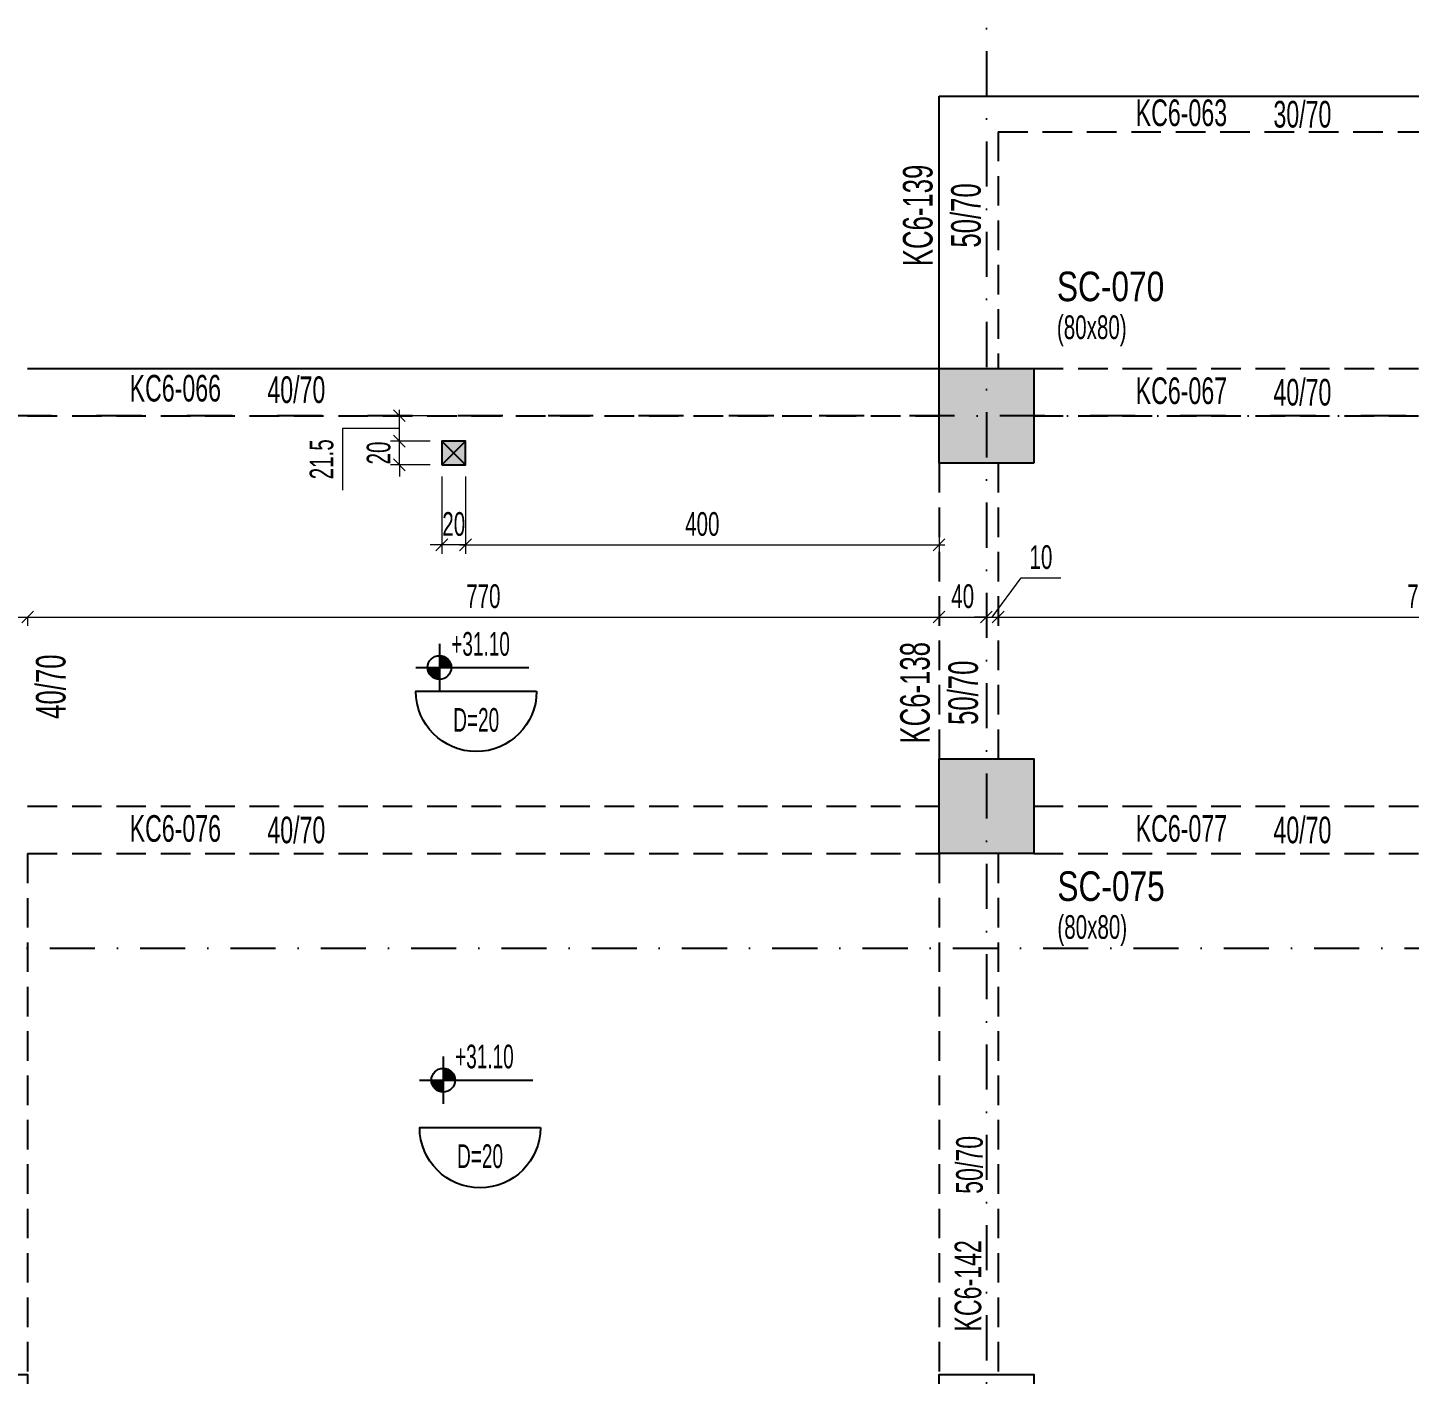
# Model space of a CAD drawing. Header units: millimetres. Extents: x -10495 to 6687, y -755 to 43288.
# Drawn here: x 1740 to 2907, y 890 to 2028 of the extents above; entities that cross this region are included whole.
import ezdxf
from ezdxf.enums import TextEntityAlignment as Align

# ---------------------------------------------------------------- set-up
doc = ezdxf.new("R2010")
doc.units = ezdxf.units.MM
doc.header["$LTSCALE"] = 100
doc.header["$PDSIZE"] = -100
doc.linetypes.add('DASHDOT', pattern=[25.4, 12.7, -6.35, 0, -6.35])
doc.linetypes.add('HIDDEN', pattern=[0.375, 0.25, -0.125])
for name, color, linetype in [('AKS_ULK', 8, 'DASHDOT'), ('BOSLUK SEMBOL_ULK', 118, 'Continuous'), ('KOLON-PERDE CEKIRDEK_ULK', 4, 'Continuous'), ('KOT_ULK', 7, 'Continuous'), ('TARAMA BOSLUK-TARIF SEFFAF YUZEYLER_ULK', 159, 'Continuous'), ('TARAMA SOLID_ULK', 251, 'Continuous')]:
    doc.layers.add(name, color=color, linetype=linetype)
for name, color, linetype, lineweight in [('DOSEME ISMI_ULK', 244, 'Continuous', 25), ('KIRIS BOYUT_ULK', 232, 'Continuous', 13), ('KIRIS CIZGI DUZ_ULK', 41, 'Continuous', 25), ('KIRIS CIZGI KESIK_ULK', 41, 'HIDDEN', 25), ('KIRIS ISIM_ULK', 221, 'Continuous', 13), ('KOLON BOYUT_ULK', 255, 'Continuous', 13), ('KOLON ISIM_ULK', 91, 'Continuous', 13), ('OLCU IC_ULK', 146, 'Continuous', 18)]:
    doc.layers.add(name, color=color, linetype=linetype, lineweight=lineweight)
doc.styles.add('ulkr-simplxtw.shx', font='ulkr-simplxtw.shx', dxfattribs={"width": 0.65})
doc.dimstyles.new('1-100-IC_ULK', dxfattribs={"dimscale": 10, "dimtxt": 2, "dimasz": 1, "dimexe": 0.75, "dimexo": 1, "dimgap": 0.75, "dimtad": 1, "dimdec": 1, "dimzin": 9, "dimdsep": 46, "dimtxsty": 'ulkr-simplxtw.shx', "dimblk": 'OBLIQUE', "dimcen": 0.1, "dimdle": 0.5, "dimclrd": 146, "dimclre": 146, "dimclrt": 2, "dimadec": 0, "dimazin": 2, "dimtfac": 1, "dimtdec": 1, "dimtix": 1, "dimtmove": 2, "dimatfit": 3, "dimldrblk": 'OBLIQUE', "dimfxl": 1, "dimtolj": 1, "dimtzin": 0, "dimlwd": -1, "dimlwe": -1, "dimarcsym": 0})

# ---------------------------------------------------------------- blocks, each defined once
blk = doc.blocks.new('*U17')
at = {"layer": 'KOT_ULK'}
h = blk.add_hatch(color=251, dxfattribs=at)
h.dxf.hatch_style = 1
h.paths.add_polyline_path([(0, 0), (-10, 0, 0.414214), (0, -10)])
h = blk.add_hatch(color=251, dxfattribs=at)
h.dxf.hatch_style = 1
h.paths.add_polyline_path([(10, 0, 0.414214), (0, 10), (0, 0)])
at = {"layer": 'KOT_ULK', "color": 12}
for p, q in [((0, 20), (0, -20)), ((-20, 0), (75.6, 0))]:
    blk.add_line(p, q, dxfattribs=at)
blk.add_circle((0, 0), 10, dxfattribs=at)
at = {"layer": 'KOT_ULK', "style": 'ulkr-simplxtw.shx', "width": 0.6}
for tag, p in [('6', (10, 145)), ('5', (10, 118)), ('4', (10, 91)), ('3', (10, 64)), ('2', (10, 37)), ('1', (10, 10))]:
    blk.add_attdef(tag, p, '', height=20, dxfattribs=at)
at = {"layer": 'KOT_ULK', "color": 242, "style": 'ulkr-simplxtw.shx', "width": 0.65}
blk.add_attdef('NOT', text='', height=20, dxfattribs=at).set_placement((14.8, -10), align=Align.TOP_LEFT)
blk = doc.blocks.new('Döşeme kalınğı_ULK')
at = {"layer": 'DOSEME ISMI_ULK', "color": 12}
blk.add_lwpolyline([(51, 0, -1), (-51, 0)], format="xyb", close=True, dxfattribs=at)
at = {"layer": 'DOSEME ISMI_ULK', "style": 'ulkr-simplxtw.shx', "width": 0.6}
blk.add_attdef('1', text='', height=20, dxfattribs=at).set_placement((0, -14.2), align=Align.TOP_CENTER)
blk = doc.blocks.new('*U26')
at = {"layer": 'KOLON BOYUT_ULK', "style": 'ulkr-simplxtw.shx', "width": 0.65}
blk.add_attdef('2', text='', height=20, dxfattribs=at).set_placement((0, -37), align=Align.TOP_LEFT)
at = {"layer": 'KOLON ISIM_ULK', "style": 'ulkr-simplxtw.shx', "width": 0.8}
blk.add_attdef('1', text='', height=25, dxfattribs=at).set_placement((0, 0), align=Align.TOP_LEFT)
blk = doc.blocks.new('_Oblique')
at = {"color": 0, "linetype": 'ByBlock', "lineweight": -2}
blk.add_line((-0.5, -0.5), (0.5, 0.5), dxfattribs=at)
blk = doc.blocks.new('*D1454')
at = {"layer": 'Defpoints', "color": 0, "transparency": 16777216}
for p in [(2510, 1554.9), (2550, 1554.9), (2550, 1529.9)]:
    blk.add_point(p, dxfattribs=at)
at = {"layer": 'OLCU IC_ULK', "color": 146, "transparency": 16777216}
blk.add_line((2505, 1529.9), (2555, 1529.9), dxfattribs=at)
at = {"layer": 'OLCU IC_ULK', "color": 146, "linetype": 'Continuous', "transparency": 16777216}
for p, q in [((2510, 1529.9), (2510, 1522.4)), ((2550, 1529.9), (2550, 1522.4))]:
    blk.add_line(p, q, dxfattribs=at)
at = {"layer": 'OLCU IC_ULK', "color": 146, "transparency": 16777216, "xscale": 10, "yscale": 10, "zscale": 10, "rotation": 180}
blk.add_blockref('_Oblique', (2510, 1529.9), dxfattribs=at)
at = {"layer": 'OLCU IC_ULK', "color": 146, "transparency": 16777216, "xscale": 10, "yscale": 10, "zscale": 10}
blk.add_blockref('_Oblique', (2550, 1529.9), dxfattribs=at)
at = {"layer": 'OLCU IC_ULK', "color": 2, "transparency": 16777216, "insert": (2530, 1547.4), "char_height": 20, "attachment_point": 5, "style": 'ulkr-simplxtw.shx'}
blk.add_mtext('\\A1;40', dxfattribs=at)
blk = doc.blocks.new('*D1529')
at = {"layer": 'Defpoints', "color": 0, "transparency": 16777216}
for p in [(1740, 1554.9), (2510, 1554.9), (2510, 1529.9)]:
    blk.add_point(p, dxfattribs=at)
at = {"layer": 'OLCU IC_ULK', "color": 146, "transparency": 16777216}
blk.add_line((1735, 1529.9), (2515, 1529.9), dxfattribs=at)
at = {"layer": 'OLCU IC_ULK', "color": 146, "linetype": 'Continuous', "transparency": 16777216}
for p, q in [((1740, 1529.9), (1740, 1522.4)), ((2510, 1529.9), (2510, 1522.4))]:
    blk.add_line(p, q, dxfattribs=at)
at = {"layer": 'OLCU IC_ULK', "color": 146, "transparency": 16777216, "xscale": 10, "yscale": 10, "zscale": 10, "rotation": 180}
blk.add_blockref('_Oblique', (1740, 1529.9), dxfattribs=at)
at = {"layer": 'OLCU IC_ULK', "color": 146, "transparency": 16777216, "xscale": 10, "yscale": 10, "zscale": 10}
blk.add_blockref('_Oblique', (2510, 1529.9), dxfattribs=at)
at = {"layer": 'OLCU IC_ULK', "color": 2, "transparency": 16777216, "insert": (2125, 1547.4), "char_height": 20, "attachment_point": 5, "style": 'ulkr-simplxtw.shx'}
blk.add_mtext('\\A1;770', dxfattribs=at)
blk = doc.blocks.new('*D1530')
at = {"layer": 'Defpoints', "color": 0, "transparency": 16777216}
for p in [(1700, 1554.9), (1740, 1554.9), (1740, 1529.9)]:
    blk.add_point(p, dxfattribs=at)
at = {"layer": 'OLCU IC_ULK', "color": 146, "transparency": 16777216}
blk.add_line((1695, 1529.9), (1745, 1529.9), dxfattribs=at)
at = {"layer": 'OLCU IC_ULK', "color": 146, "linetype": 'Continuous', "transparency": 16777216}
for p, q in [((1700, 1529.9), (1700, 1522.4)), ((1740, 1529.9), (1740, 1522.4))]:
    blk.add_line(p, q, dxfattribs=at)
at = {"layer": 'OLCU IC_ULK', "color": 146, "transparency": 16777216, "xscale": 10, "yscale": 10, "zscale": 10, "rotation": 180}
blk.add_blockref('_Oblique', (1700, 1529.9), dxfattribs=at)
at = {"layer": 'OLCU IC_ULK', "color": 146, "transparency": 16777216, "xscale": 10, "yscale": 10, "zscale": 10}
blk.add_blockref('_Oblique', (1740, 1529.9), dxfattribs=at)
at = {"layer": 'OLCU IC_ULK', "color": 2, "transparency": 16777216, "insert": (1720, 1547.4), "char_height": 20, "attachment_point": 5, "style": 'ulkr-simplxtw.shx'}
blk.add_mtext('\\A1;40', dxfattribs=at)
blk = doc.blocks.new('*D1531')
at = {"layer": 'Defpoints', "color": 0, "transparency": 16777216}
for p in [(2550, 1554.9), (2560, 1557.4), (2560, 1529.9)]:
    blk.add_point(p, dxfattribs=at)
at = {"layer": 'OLCU IC_ULK', "color": 146, "transparency": 16777216}
for p, q in [((2555, 1529.9), (2579.3, 1562.9)), ((2579.3, 1562.9), (2612.9, 1562.9)), ((2550, 1529.9), (2540, 1529.9)), ((2550, 1529.9), (2560, 1529.9)), ((2550, 1529.9), (2560, 1529.9)), ((2560, 1529.9), (2570, 1529.9))]:
    blk.add_line(p, q, dxfattribs=at)
at = {"layer": 'OLCU IC_ULK', "color": 146, "linetype": 'Continuous', "transparency": 16777216}
for p, q in [((2550, 1529.9), (2550, 1522.4)), ((2560, 1529.9), (2560, 1522.4))]:
    blk.add_line(p, q, dxfattribs=at)
at = {"layer": 'OLCU IC_ULK', "color": 146, "transparency": 16777216, "xscale": 10, "yscale": 10, "zscale": 10}
blk.add_blockref('_Oblique', (2550, 1529.9), dxfattribs=at)
at = {"layer": 'OLCU IC_ULK', "color": 146, "transparency": 16777216, "xscale": 10, "yscale": 10, "zscale": 10, "rotation": 180}
blk.add_blockref('_Oblique', (2560, 1529.9), dxfattribs=at)
at = {"layer": 'OLCU IC_ULK', "color": 2, "transparency": 16777216, "insert": (2596.1, 1580.4), "char_height": 20, "attachment_point": 5, "style": 'ulkr-simplxtw.shx'}
blk.add_mtext('\\A1;10', dxfattribs=at)
blk = doc.blocks.new('*D1532')
at = {"layer": 'Defpoints', "color": 0, "transparency": 16777216}
for p in [(2560, 1557.4), (3280, 1554.9), (3280, 1529.9)]:
    blk.add_point(p, dxfattribs=at)
at = {"layer": 'OLCU IC_ULK', "color": 146, "transparency": 16777216}
blk.add_line((2555, 1529.9), (3285, 1529.9), dxfattribs=at)
at = {"layer": 'OLCU IC_ULK', "color": 146, "linetype": 'Continuous', "transparency": 16777216}
for p, q in [((2560, 1529.9), (2560, 1522.4)), ((3280, 1529.9), (3280, 1522.4))]:
    blk.add_line(p, q, dxfattribs=at)
at = {"layer": 'OLCU IC_ULK', "color": 146, "transparency": 16777216, "xscale": 10, "yscale": 10, "zscale": 10, "rotation": 180}
blk.add_blockref('_Oblique', (2560, 1529.9), dxfattribs=at)
at = {"layer": 'OLCU IC_ULK', "color": 146, "transparency": 16777216, "xscale": 10, "yscale": 10, "zscale": 10}
blk.add_blockref('_Oblique', (3280, 1529.9), dxfattribs=at)
at = {"layer": 'OLCU IC_ULK', "color": 2, "transparency": 16777216, "insert": (2920, 1547.4), "char_height": 20, "attachment_point": 5, "style": 'ulkr-simplxtw.shx'}
blk.add_mtext('\\A1;720', dxfattribs=at)
blk = doc.blocks.new('*D1610')
at = {"layer": 'Defpoints', "color": 0, "transparency": 16777216}
for p in [(2054.1, 1678.5), (2090, 1678.5), (2090, 1658.5)]:
    blk.add_point(p, dxfattribs=at)
at = {"layer": 'OLCU IC_ULK', "color": 146, "transparency": 16777216}
for p, q in [((2054.1, 1678.5), (2054.1, 1688.5)), ((2054.1, 1658.5), (2054.1, 1678.5)), ((2054.1, 1658.5), (2054.1, 1648.5))]:
    blk.add_line(p, q, dxfattribs=at)
at = {"layer": 'OLCU IC_ULK', "color": 146, "linetype": 'Continuous', "transparency": 16777216}
for p, q in [((2080, 1678.5), (2046.6, 1678.5)), ((2080, 1658.5), (2046.6, 1658.5))]:
    blk.add_line(p, q, dxfattribs=at)
at = {"layer": 'OLCU IC_ULK', "color": 146, "transparency": 16777216, "xscale": 10, "yscale": 10, "zscale": 10}
for p, rotation in [((2054.1, 1678.5), 270), ((2054.1, 1658.5), 90)]:
    blk.add_blockref('_Oblique', p, dxfattribs=dict(at, rotation=rotation))
at = {"layer": 'OLCU IC_ULK', "color": 2, "transparency": 16777216, "insert": (2036.6, 1668.5), "char_height": 20, "attachment_point": 5, "rotation": 90, "style": 'ulkr-simplxtw.shx'}
blk.add_mtext('\\A1;20', dxfattribs=at)
blk = doc.blocks.new('*D1611')
at = {"layer": 'Defpoints', "color": 0, "transparency": 16777216}
for p in [(2054.1, 1700), (2090, 1700), (2090, 1678.5)]:
    blk.add_point(p, dxfattribs=at)
at = {"layer": 'OLCU IC_ULK', "color": 146, "transparency": 16777216}
for p, q in [((2054.1, 1673.5), (2054.1, 1705)), ((2054.1, 1689.3), (2005.9, 1689.3)), ((2005.9, 1689.3), (2005.9, 1637.1))]:
    blk.add_line(p, q, dxfattribs=at)
at = {"layer": 'OLCU IC_ULK', "color": 146, "linetype": 'Continuous', "transparency": 16777216}
for p, q in [((2080, 1700), (2046.6, 1700)), ((2080, 1678.5), (2046.6, 1678.5))]:
    blk.add_line(p, q, dxfattribs=at)
at = {"layer": 'OLCU IC_ULK', "color": 146, "transparency": 16777216, "xscale": 10, "yscale": 10, "zscale": 10}
for p, rotation in [((2054.1, 1700), 90), ((2054.1, 1678.5), 270)]:
    blk.add_blockref('_Oblique', p, dxfattribs=dict(at, rotation=rotation))
at = {"layer": 'OLCU IC_ULK', "color": 2, "transparency": 16777216, "insert": (1988.4, 1663.2), "char_height": 20, "attachment_point": 5, "rotation": 90, "style": 'ulkr-simplxtw.shx'}
blk.add_mtext('\\A1;21.5', dxfattribs=at)
blk = doc.blocks.new('*D1612')
at = {"layer": 'Defpoints', "color": 0, "transparency": 16777216}
for p in [(2090, 1658.5), (2110, 1658.5), (2090, 1590.9)]:
    blk.add_point(p, dxfattribs=at)
at = {"layer": 'OLCU IC_ULK', "color": 146, "linetype": 'Continuous', "transparency": 16777216}
for p, q in [((2090, 1648.5), (2090, 1583.4)), ((2110, 1648.5), (2110, 1583.4))]:
    blk.add_line(p, q, dxfattribs=at)
at = {"layer": 'OLCU IC_ULK', "color": 146, "transparency": 16777216}
for p, q in [((2090, 1590.9), (2080, 1590.9)), ((2110, 1590.9), (2090, 1590.9)), ((2110, 1590.9), (2120, 1590.9))]:
    blk.add_line(p, q, dxfattribs=at)
at = {"layer": 'OLCU IC_ULK', "color": 146, "transparency": 16777216, "xscale": 10, "yscale": 10, "zscale": 10}
blk.add_blockref('_Oblique', (2090, 1590.9), dxfattribs=at)
at = {"layer": 'OLCU IC_ULK', "color": 146, "transparency": 16777216, "xscale": 10, "yscale": 10, "zscale": 10, "rotation": 180}
blk.add_blockref('_Oblique', (2110, 1590.9), dxfattribs=at)
at = {"layer": 'OLCU IC_ULK', "color": 2, "transparency": 16777216, "insert": (2100, 1608.4), "char_height": 20, "attachment_point": 5, "style": 'ulkr-simplxtw.shx'}
blk.add_mtext('\\A1;20', dxfattribs=at)
blk = doc.blocks.new('*D1613')
at = {"layer": 'Defpoints', "color": 0, "transparency": 16777216}
for p in [(2110, 1658.5), (2510, 1615.9), (2510, 1590.9)]:
    blk.add_point(p, dxfattribs=at)
at = {"layer": 'OLCU IC_ULK', "color": 146, "linetype": 'Continuous', "transparency": 16777216}
for p, q in [((2110, 1648.5), (2110, 1583.4)), ((2510, 1605.9), (2510, 1583.4))]:
    blk.add_line(p, q, dxfattribs=at)
at = {"layer": 'OLCU IC_ULK', "color": 146, "transparency": 16777216}
blk.add_line((2105, 1590.9), (2515, 1590.9), dxfattribs=at)
at = {"layer": 'OLCU IC_ULK', "color": 146, "transparency": 16777216, "xscale": 10, "yscale": 10, "zscale": 10, "rotation": 180}
blk.add_blockref('_Oblique', (2110, 1590.9), dxfattribs=at)
at = {"layer": 'OLCU IC_ULK', "color": 146, "transparency": 16777216, "xscale": 10, "yscale": 10, "zscale": 10}
blk.add_blockref('_Oblique', (2510, 1590.9), dxfattribs=at)
at = {"layer": 'OLCU IC_ULK', "color": 2, "transparency": 16777216, "insert": (2310, 1608.4), "char_height": 20, "attachment_point": 5, "style": 'ulkr-simplxtw.shx'}
blk.add_mtext('\\A1;400', dxfattribs=at)
blk = doc.blocks.new('Kiriş_Sembol_ULK')
at = {"layer": 'KIRIS BOYUT_ULK', "style": 'ulkr-simplxtw.shx', "width": 0.65}
blk.add_attdef('B', text='', height=25, dxfattribs=at).set_placement((21, 0.4), align=Align.MIDDLE_LEFT)
at = {"layer": 'KIRIS ISIM_ULK', "style": 'ulkr-simplxtw.shx', "width": 0.65}
blk.add_attdef('K', text='', height=25, dxfattribs=at).set_placement((-18.2, 12.9), align=Align.TOP_RIGHT)
blk = doc.blocks.new('*U9')
at = {"layer": 'KIRIS BOYUT_ULK', "style": 'ulkr-simplxtw.shx', "width": 0.65}
blk.add_attdef('B', text='', height=25, dxfattribs=at).set_placement((10.8, -15.7), align=Align.TOP_CENTER)
at = {"layer": 'KIRIS ISIM_ULK', "style": 'ulkr-simplxtw.shx', "width": 0.65}
blk.add_attdef('K', text='', height=25, dxfattribs=at).set_placement((10.8, 25), align=Align.TOP_CENTER)

msp = doc.modelspace()

# ---------------------------------------------------------------- hatches: boundary and pattern name
at = {"layer": 'TARAMA BOSLUK-TARIF SEFFAF YUZEYLER_ULK'}
h = msp.add_hatch(color=256, dxfattribs=at)
h.dxf.hatch_style = 1
h.paths.add_polyline_path([(2090, 1658.5), (2110, 1658.5), (2110, 1678.5), (2090, 1678.5)])
at = {"layer": 'TARAMA SOLID_ULK'}
h = msp.add_hatch(color=256, dxfattribs=at)
h.dxf.hatch_style = 1
h.paths.add_polyline_path([(2590, 1740), (2590, 1660), (2510, 1660), (2510, 1740)])
h = msp.add_hatch(color=256, dxfattribs=at)
h.dxf.hatch_style = 1
h.paths.add_polyline_path([(2590, 1410), (2590, 1330), (2510, 1330), (2510, 1410)])

# ---------------------------------------------------------------- linework, layer by layer
at = {"layer": 'AKS_ULK', "ltscale": 0.03}
for points in [[(2550, 3915.6), (2550, -634.71)], [(6566.96, 1700), (-759.17, 1700)], [(-759.17, 1250), (6566.96, 1250)]]:
    msp.add_lwpolyline(points, dxfattribs=at)
at = {"layer": 'BOSLUK SEMBOL_ULK'}
for points in [[(2090, 1678.5), (2110, 1658.5)], [(2110, 1678.5), (2090, 1658.5)]]:
    msp.add_lwpolyline(points, dxfattribs=at)
at = {"layer": 'KIRIS CIZGI DUZ_ULK'}
for p, q in [((2510, 1740), (2510, 1970)), ((2510, 1970), (3440, 1970)), ((1740, 1740), (2510, 1740))]:
    msp.add_line(p, q, dxfattribs=at)
msp.add_lwpolyline([(2090, 1658.5), (2110, 1658.5), (2110, 1678.5), (2090, 1678.5)], close=True, dxfattribs=at)
at = {"layer": 'KIRIS CIZGI KESIK_ULK'}
for p, q in [((2560, 1940), (2560, 1740)), ((2560, 1940), (3390, 1940)), ((2590, 1740), (3360, 1740)), ((1740, 1700), (2510, 1700)), ((2590, 1700), (3280, 1700)), ((2510, 1660), (2510, 1410)), ((2560, 1660), (2560, 1410)), ((1740, 1370), (2510, 1370)), ((2590, 1370), (3280, 1370)), ((1740, 1330), (2510, 1330)), ((1740, 1329.99), (1740, 890)), ((2510, 1330), (2510, 890)), ((2560, 1330), (2560, 890)), ((2590, 1330), (3360, 1330))]:
    msp.add_line(p, q, dxfattribs=at)
at = {"layer": 'KOLON-PERDE CEKIRDEK_ULK'}
for points in [[(2590, 1660), (2510, 1660), (2510, 1740), (2590, 1740)], [(2590, 1330), (2510, 1330), (2510, 1410), (2590, 1410)], [(1740, 810), (1660, 810), (1660, 890), (1740, 890)], [(2590, 810), (2510, 810), (2510, 890), (2590, 890)]]:
    msp.add_lwpolyline(points, close=True, dxfattribs=at)

# ---------------------------------------------------------------- block references
at = {"layer": 'DOSEME ISMI_ULK'}
for p in [(2119, 1467.2), (2122.22, 1098.56)]:
    msp.add_blockref('Döşeme kalınğı_ULK', p, dxfattribs=at).add_auto_attribs({'1': 'D=20'})
at = {"layer": 'KIRIS ISIM_ULK'}
ref = msp.add_blockref('Kiriş_Sembol_ULK', (2771.53, 1954.29), dxfattribs=at)
ref.add_attrib('B', '30/70', dxfattribs={"layer": 'KIRIS BOYUT_ULK', "height": 22.5, "style": 'ulkr-simplxtw.shx', "width": 0.65}).set_placement((2792.54, 1954.73), align=Align.MIDDLE_LEFT)
ref.add_attrib('K', 'KC6-063', dxfattribs={"height": 22.5, "style": 'ulkr-simplxtw.shx', "width": 0.65}).set_placement((2753.37, 1967.23), align=Align.TOP_RIGHT)
at = {"layer": 'KIRIS ISIM_ULK', "rotation": 90}
for p, values in [((2504.52, 1858.42), {'K': 'KC6-139', 'B': '50/70'}), ((1731.31, 1460.26), {'K': 'KC6-136', 'B': '40/70'}), ((2502.17, 1455.1), {'K': 'KC6-138', 'B': '50/70'})]:
    msp.add_blockref('*U9', p, dxfattribs=at).add_auto_attribs(values)
at = {"layer": 'KIRIS ISIM_ULK'}
ref = msp.add_blockref('Kiriş_Sembol_ULK', (1921.53, 1721.56), dxfattribs=at)
ref.add_attrib('B', '40/70', dxfattribs={"layer": 'KIRIS BOYUT_ULK', "height": 22.5, "style": 'ulkr-simplxtw.shx', "width": 0.65}).set_placement((1942.54, 1722), align=Align.MIDDLE_LEFT)
ref.add_attrib('K', 'KC6-066', dxfattribs={"height": 22.5, "style": 'ulkr-simplxtw.shx', "width": 0.65}).set_placement((1903.37, 1734.5), align=Align.TOP_RIGHT)
ref = msp.add_blockref('Kiriş_Sembol_ULK', (2771.53, 1719.4), dxfattribs=at)
ref.add_attrib('B', '40/70', dxfattribs={"layer": 'KIRIS BOYUT_ULK', "height": 22.5, "style": 'ulkr-simplxtw.shx', "width": 0.65}).set_placement((2792.54, 1719.85), align=Align.MIDDLE_LEFT)
ref.add_attrib('K', 'KC6-067', dxfattribs={"height": 22.5, "style": 'ulkr-simplxtw.shx', "width": 0.65}).set_placement((2753.37, 1732.35), align=Align.TOP_RIGHT)
ref = msp.add_blockref('Kiriş_Sembol_ULK', (1921.53, 1349.56), dxfattribs=at)
ref.add_attrib('B', '40/70', dxfattribs={"layer": 'KIRIS BOYUT_ULK', "height": 22.5, "style": 'ulkr-simplxtw.shx', "width": 0.65}).set_placement((1942.54, 1350), align=Align.MIDDLE_LEFT)
ref.add_attrib('K', 'KC6-076', dxfattribs={"height": 22.5, "style": 'ulkr-simplxtw.shx', "width": 0.65}).set_placement((1903.37, 1362.5), align=Align.TOP_RIGHT)
ref = msp.add_blockref('Kiriş_Sembol_ULK', (2771.53, 1349.56), dxfattribs=at)
ref.add_attrib('B', '40/70', dxfattribs={"layer": 'KIRIS BOYUT_ULK', "height": 22.5, "style": 'ulkr-simplxtw.shx', "width": 0.65}).set_placement((2792.54, 1350), align=Align.MIDDLE_LEFT)
ref.add_attrib('K', 'KC6-077', dxfattribs={"height": 22.5, "style": 'ulkr-simplxtw.shx', "width": 0.65}).set_placement((2753.37, 1362.5), align=Align.TOP_RIGHT)
ref = msp.add_blockref('Kiriş_Sembol_ULK', (2536.12, 1021.53), dxfattribs=dict(at, rotation=90))
ref.add_attrib('B', '50/70', dxfattribs={"layer": 'KIRIS BOYUT_ULK', "height": 22.5, "rotation": 90, "style": 'ulkr-simplxtw.shx', "width": 0.65}).set_placement((2535.67, 1042.54), align=Align.MIDDLE_LEFT)
ref.add_attrib('K', 'KC6-142', dxfattribs={"height": 22.5, "rotation": 90, "style": 'ulkr-simplxtw.shx', "width": 0.65}).set_placement((2523.17, 1003.38), align=Align.TOP_RIGHT)
at = {"layer": 'KOLON ISIM_ULK'}
for p, values in [((2609.59, 1821.75), {'1': 'SC-070', '2': '(80x80)'}), ((2610, 1315), {'1': 'SC-075', '2': '(80x80)'})]:
    msp.add_blockref('*U26', p, dxfattribs=at).add_auto_attribs(values)
at = {"layer": 'KOT_ULK'}
ref = msp.add_blockref('*U17', (2087.9, 1487.2), dxfattribs=at)
ref.add_attrib('1', '+31.10', (2097.9, 1497.2), dxfattribs={"height": 20, "style": 'ulkr-simplxtw.shx', "width": 0.6})
ref = msp.add_blockref('*U17', (2091.13, 1138.56), dxfattribs=at)
ref.add_attrib('1', '+31.10', (2101.13, 1148.56), dxfattribs={"height": 20, "style": 'ulkr-simplxtw.shx', "width": 0.6})

# ---------------------------------------------------------------- dimensions: what is measured, and where the dimension line sits
at = {"layer": 'OLCU IC_ULK'}
dim = msp.add_linear_dim(base=(2054.07, 1700), p1=(2090, 1678.5), p2=(2090, 1700), angle=90, dimstyle='1-100-IC_ULK', override={"dimtmove": 1, "dimfxl": 0}, dxfattribs=at)
dim.commit()
dim.dimension.update_dxf_attribs({"geometry": '*D1611', "text_midpoint": (2005.89, 1681.75), "dimtype": 160})
dim = msp.add_linear_dim(base=(2054.07, 1678.5), p1=(2090, 1658.5), p2=(2090, 1678.5), angle=90, dimstyle='1-100-IC_ULK', override={"dimfxl": 0}, dxfattribs=at)
dim.commit()
dim.dimension.update_dxf_attribs({"geometry": '*D1610', "text_midpoint": (2036.57, 1668.5)})
for base, p1, p2, override, picture, middle in [((2090, 1590.87), (2110, 1658.5), (2090, 1658.5), {"dimfxl": 0}, '*D1612', (2100, 1608.37)), ((2510, 1590.87), (2110, 1658.5), (2510, 1615.94), {"dimfxl": 0}, '*D1613', (2310, 1608.37)), ((1740, 1529.9), (1700, 1554.9), (1740, 1554.9), {"dimfxl": 0, "dimfxlon": 1}, '*D1530', (1720, 1547.4)), ((2510, 1529.9), (1740, 1554.9), (2510, 1554.9), {"dimfxl": 0, "dimfxlon": 1}, '*D1529', (2125, 1547.4)), ((2550, 1529.9), (2510, 1554.9), (2550, 1554.9), {"dimfxl": 0, "dimfxlon": 1}, '*D1454', (2530, 1547.4)), ((3280, 1529.9), (2560, 1557.4), (3280, 1554.9), {"dimfxl": 0, "dimfxlon": 1}, '*D1532', (2920, 1547.4))]:
    dim = msp.add_linear_dim(base=base, p1=p1, p2=p2, dimstyle='1-100-IC_ULK', override=override, dxfattribs=at)
    dim.commit()
    dim.dimension.update_dxf_attribs({"geometry": picture, "text_midpoint": middle})
dim = msp.add_linear_dim(base=(2560, 1529.9), p1=(2550, 1554.9), p2=(2560, 1557.4), dimstyle='1-100-IC_ULK', override={"dimtmove": 1, "dimfxl": 0, "dimfxlon": 1}, dxfattribs=at)
dim.commit()
dim.dimension.update_dxf_attribs({"geometry": '*D1531', "text_midpoint": (2586.83, 1562.89), "dimtype": 160})

doc.saveas('drawing.dxf')
